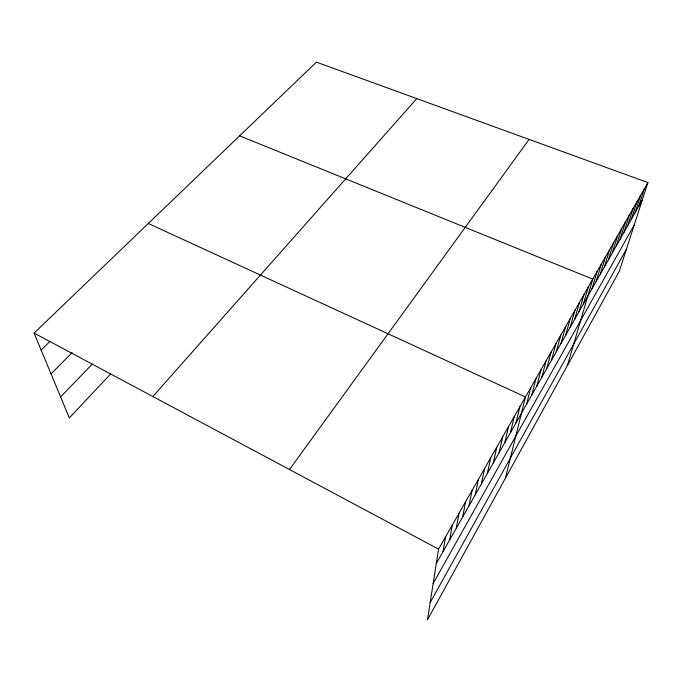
<?xml version="1.0" encoding="UTF-8"?>
<svg xmlns="http://www.w3.org/2000/svg" width="682" height="682" viewBox="0 0 682 682"><rect width="100%" height="100%" fill="white"/><g stroke="black" fill="none" stroke-linecap="round" stroke-linejoin="round"><path stroke-width="1.02" d="M647.9 182.588L438.543 549.138L427.452 619.861L619.299 271.257L647.9 182.588L316.414 62.139L34.1 333.097L69.325 417.921L110.637 373.949M443.07 551.559L445.482 536.981M449.728 539.803L452.302 525.055M456.275 528.252L458.995 513.333M462.711 516.905L465.567 501.816M469.028 505.746L472.029 490.511M475.252 494.782L478.38 479.395M481.356 483.998L484.621 468.474M487.366 473.393L490.75 457.733M493.282 462.967L496.777 447.179M499.088 452.712L502.702 436.804M504.808 442.618L508.533 426.6M510.434 432.686L514.262 416.566M515.976 422.925L519.897 406.694M505.422 478.184L525.447 396.984L148.301 223.491M526.623 404.119L530.741 387.708M531.755 395.074L535.958 378.578M536.802 386.165L541.09 369.593M541.781 377.385L546.154 360.735M546.683 368.74L551.133 352.014M551.508 360.224L556.035 343.43M556.265 351.827L560.868 334.973M560.954 343.558L565.625 326.635M565.574 335.399L570.314 318.426M570.126 327.36L574.935 310.336M574.619 319.44L579.487 302.365M579.044 311.631L583.98 294.505M583.408 303.925L588.404 286.764M567.424 365.518L592.76 279.126L239.638 135.829M591.959 288.844L597.065 271.598M596.145 281.453L601.302 264.173M600.279 274.173L605.48 256.858M604.354 266.986L609.606 249.638M608.37 259.893L613.672 242.519M612.334 252.894L617.679 235.495M616.247 245.989L621.634 228.572M620.109 239.177L625.539 221.735M623.919 232.451L629.392 214.992M627.679 225.819L633.194 208.342M631.396 219.272L636.945 201.778M635.053 212.801L640.645 195.299M638.676 206.416L644.294 188.905M430.154 602.624L626.46 249.058M433.147 583.519L634.251 224.907M436.292 563.52L642.248 200.116M289.492 469.514L529.087 139.418M152.853 396.532L416.77 98.609M60.613 396.933L92.113 364.231M51.048 373.907L72.113 352.645M41.15 350.071L49.871 341.52M34.1 333.097L438.543 549.138"/></g></svg>
